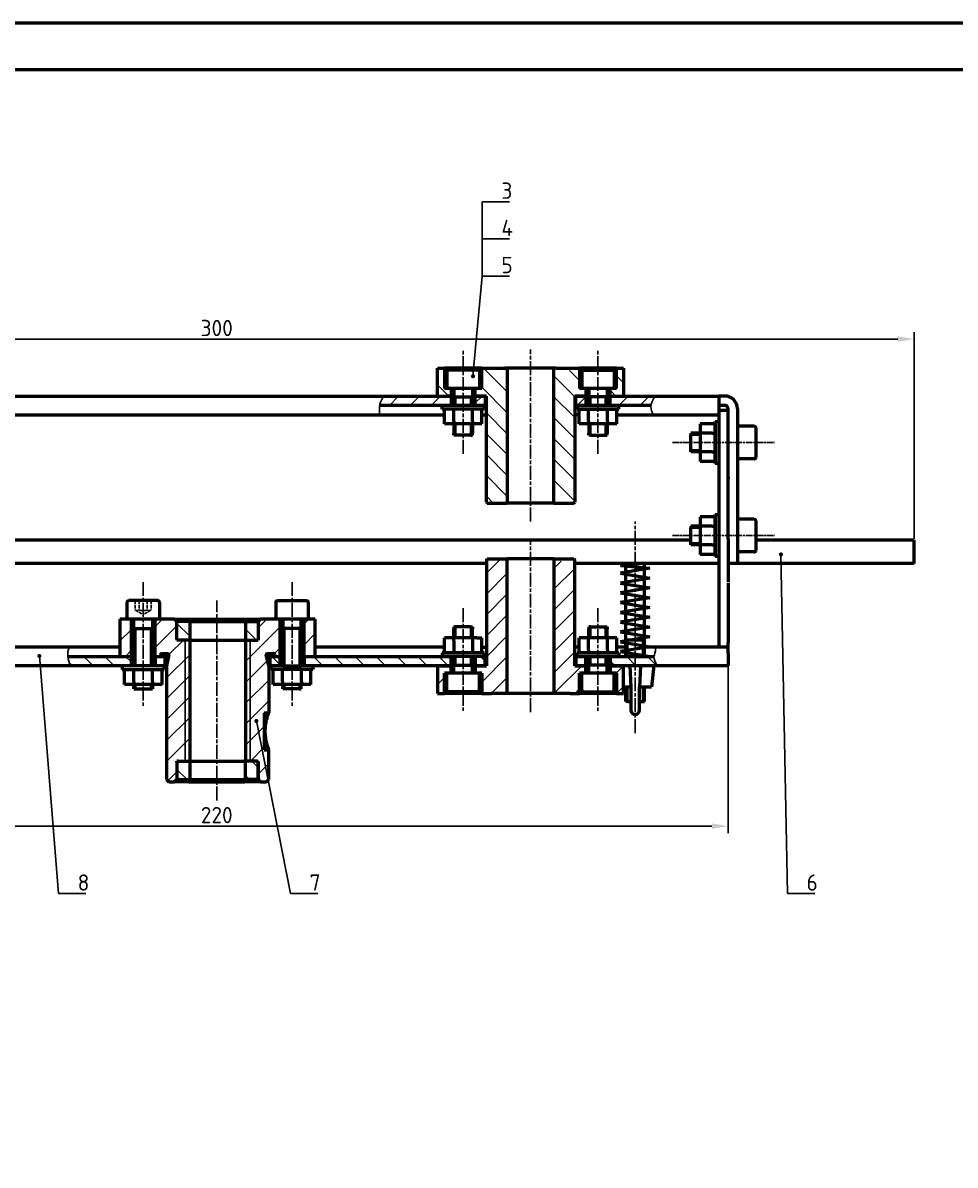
# Model space of a CAD drawing. Header units: millimetres. Extents: x -1615 to 4166, y 5 to 3174.
# Drawn here: x -1342.2 to -1141.7, y 2079.9 to 2325.6 of the extents above; entities that cross this region are included whole.
import ezdxf

# ---------------------------------------------------------------- set-up
doc = ezdxf.new("R2010")
doc.units = ezdxf.units.MM
doc.header["$LTSCALE"] = 0.25
doc.header["$PDSIZE"] = -1
for name, pattern in [('AM_ISO02W050', [7.5, 6, -1.5]), ('AM_ISO02W050x2', [3.75, 3, -0.75]), ('AM_ISO08W050', [18, 12, -1.5, 3, -1.5]), ('AM_ISO08W050x2', [9, 6, -0.75, 1.5, -0.75])]:
    doc.linetypes.add(name, pattern=pattern)
doc.layers.get('0').update_dxf_attribs({"lineweight": 50})
for name, color, linetype, lineweight in [('AM_0', 7, 'Continuous', 50), ('AM_0N', 7, 'Continuous', 50), ('AM_3N', 6, 'AM_ISO02W050', 25), ('AM_4', 3, 'Continuous', 25), ('AM_4N', 3, 'Continuous', 25), ('AM_5', 3, 'Continuous', 25), ('AM_7', 4, 'AM_ISO08W050', 25), ('AM_7N', 4, 'AM_ISO08W050', 25), ('AM_8', 1, 'Continuous', 25)]:
    doc.layers.add(name, color=color, linetype=linetype, lineweight=lineweight)
doc.styles.get("Standard").update_dxf_attribs({"font": ''})
doc.styles.get('Standard').set_extended_font_data('TCVN 7284')
doc.dimstyles.new('TCVN', dxfattribs={"dimtxt": 3.5, "dimasz": 3.5, "dimexe": 1.5, "dimexo": 0, "dimgap": 0.0625, "dimtad": 1, "dimtoh": 1, "dimzin": 9, "dimtxsty": 'Standard', "dimcen": 5, "dimclrd": 256, "dimclre": 256, "dimclrt": 2, "dimadec": 0, "dimazin": 2, "dimtp": 0.1, "dimtm": 0.1, "dimtfac": 0.71, "dimtmove": 0, "dimatfit": 3, "dimfxl": 1, "dimtzin": 7, "dimlwd": -1, "dimlwe": -1, "dimarcsym": 0})
pattern_1 = [(135, (-2224.9895, 427.0283), (-2.245064, -2.245064), [])]
pattern_2 = [(45, (-2224.8087, 427.0283), (-2.245064, 2.245064), [])]
pattern_3 = [(135, (-2224.8087, 427.0283), (-2.245064, -2.245064), [])]

# ---------------------------------------------------------------- blocks, each defined once
blk = doc.blocks.new('*D1169')
at = {"layer": 'AM_5', "linetype": 'ByBlock', "transparency": 16777216}
for p, q in [((-1450.52, 2214.55), (-1450.52, 2259.05)), ((-1150.52, 2214.55), (-1150.52, 2259.05)), ((-1154.02, 2257.55), (-1447.02, 2257.55))]:
    blk.add_line(p, q, dxfattribs=at)
at = {"layer": 'AM_5', "transparency": 16777216}
for points in [[(-1447.02, 2258.13), (-1447.02, 2256.96), (-1450.52, 2257.55)], [(-1154.02, 2258.13), (-1154.02, 2256.96), (-1150.52, 2257.55)]]:
    blk.add_solid(points, dxfattribs=at)
at = {"layer": 'Defpoints', "color": 0, "transparency": 16777216}
for p in [(-1450.52, 2257.55), (-1450.52, 2214.55), (-1150.52, 2214.55)]:
    blk.add_point(p, dxfattribs=at)
at = {"layer": 'AM_5', "color": 2, "transparency": 16777216, "insert": (-1300.52, 2259.92), "char_height": 3.5, "attachment_point": 5}
blk.add_mtext('300', dxfattribs=at)
blk = doc.blocks.new('_DOT')
at = {"color": 0, "linetype": 'ByBlock', "lineweight": -2}
blk.add_line((-0.5, 0), (-1, 0), dxfattribs=at)
at = {"color": 0, "linetype": 'ByBlock', "const_width": 0.5}
blk.add_lwpolyline([(-0.25, 0, 1), (0.25, 0, 1)], format="xyb", close=True, dxfattribs=at)
blk = doc.blocks.new('*D1173')
at = {"layer": 'AM_5', "linetype": 'ByBlock', "transparency": 16777216}
for p, q in [((-1410.52, 2187.28), (-1410.52, 2151.28)), ((-1190.52, 2187.28), (-1190.52, 2151.28)), ((-1407.02, 2152.78), (-1194.02, 2152.78))]:
    blk.add_line(p, q, dxfattribs=at)
at = {"layer": 'AM_5', "transparency": 16777216}
for points in [[(-1407.02, 2153.37), (-1407.02, 2152.2), (-1410.52, 2152.78)], [(-1194.02, 2153.37), (-1194.02, 2152.2), (-1190.52, 2152.78)]]:
    blk.add_solid(points, dxfattribs=at)
at = {"layer": 'Defpoints', "color": 0, "transparency": 16777216}
for p in [(-1410.52, 2187.28), (-1190.52, 2187.28), (-1190.52, 2152.78)]:
    blk.add_point(p, dxfattribs=at)
at = {"layer": 'AM_5', "color": 2, "transparency": 16777216, "insert": (-1300.52, 2155.16), "char_height": 3.5, "attachment_point": 5}
blk.add_mtext('220', dxfattribs=at)

msp = doc.modelspace()

# ---------------------------------------------------------------- hatches: boundary and pattern name
at = {"layer": 'AM_8'}
h = msp.add_hatch(dxfattribs=at)
h.set_pattern_fill('ANSI31', color=256, angle=270)
h.set_pattern_definition([(315, (-241.0406, 4046.5397), (2.245064, 2.245064), [])])
h.paths.add_polyline_path([(-1238.015, 2251.284), (-1238.515, 2251.284), (-1238.515, 2250.784), (-1241.515, 2250.784), (-1241.515, 2251.284), (-1243.515, 2251.284), (-1243.515, 2246.884), (-1245.265, 2246.884), (-1245.265, 2245.284), (-1242.765, 2245.284), (-1242.515, 2245.284), (-1242.515, 2222.484), (-1242.315, 2222.284), (-1241.515, 2222.284), (-1238.515, 2222.284), (-1238.015, 2222.284)])
h.paths.add_polyline_path([(-1228.015, 2222.284), (-1227.515, 2222.284), (-1227.515, 2222.784), (-1224.515, 2222.784), (-1224.515, 2222.284), (-1223.715, 2222.284), (-1223.515, 2222.484), (-1223.515, 2245.284), (-1220.765, 2245.284), (-1220.765, 2246.884), (-1222.515, 2246.884), (-1222.515, 2251.284), (-1224.515, 2251.284), (-1224.515, 2250.784), (-1227.515, 2250.784), (-1227.515, 2251.284), (-1228.015, 2251.284)])
h.paths.add_polyline_path([(-1214.515, 2246.884), (-1215.915, 2246.884), (-1215.915, 2245.284), (-1213.215, 2245.284), (-1213.015, 2245.484), (-1213.015, 2251.084), (-1213.215, 2251.284), (-1214.515, 2251.284)])
h.paths.add_polyline_path([(-1251.515, 2246.884), (-1251.515, 2251.284), (-1252.815, 2251.284), (-1253.015, 2251.084), (-1253.015, 2245.484), (-1252.815, 2245.284), (-1249.765, 2245.284), (-1249.765, 2246.884)])
h = msp.add_hatch(dxfattribs=at)
h.set_pattern_fill('ANSI31', color=256)
h.set_pattern_definition([(45, (-2224.9895, 442.0283), (-2.245064, 2.245064), [])])
edge = h.paths.add_edge_path()
edge.add_spline(control_points=[(-1207.105, 2243.284), (-1207.022, 2243.959), (-1206.649, 2244.621), (-1206.276, 2245.284)], knot_values=[0, 0, 0, 0, 3.2035933, 3.2035933, 3.2035933, 3.2035933], degree=3, periodic=0)
edge.add_line((-1206.276, 2245.284), (-1215.915, 2245.284))
edge.add_line((-1215.915, 2245.284), (-1215.915, 2243.284))
edge.add_line((-1215.915, 2243.284), (-1213.215, 2243.284))
edge.add_line((-1213.215, 2243.284), (-1207.105, 2243.284))
h.paths.add_polyline_path([(-1223.265, 2243.284), (-1221.115, 2243.284), (-1221.115, 2245.284), (-1223.015, 2245.284), (-1223.265, 2245.284)])
edge = h.paths.add_edge_path()
edge.add_spline(control_points=[(-1264.591, 2245.284), (-1264.941, 2244.715), (-1265.338, 2244.07), (-1265.481, 2243.367), (-1265.494, 2243.284)], knot_values=[0, 0, 0, 0, 2.9257947, 3.3121759, 3.3121759, 3.3121759, 3.3121759], degree=3, periodic=0)
edge.add_line((-1265.494, 2243.284), (-1252.815, 2243.284))
edge.add_line((-1252.815, 2243.284), (-1250.115, 2243.284))
edge.add_line((-1250.115, 2243.284), (-1250.115, 2245.284))
edge.add_line((-1250.115, 2245.284), (-1264.591, 2245.284))
h.paths.add_polyline_path([(-1244.915, 2245.284), (-1244.915, 2243.284), (-1242.765, 2243.284), (-1242.765, 2245.284)])
h = msp.add_hatch(dxfattribs=at)
h.set_pattern_fill('ANSI31', color=256, angle=180)
h.set_pattern_definition([(225, (-241.0406, 3949.5397), (2.245064, -2.245064), [])])
h.paths.add_polyline_path([(-1238.015, 2181.284), (-1238.515, 2181.284), (-1241.515, 2181.284), (-1243.515, 2181.284), (-1243.515, 2185.684), (-1244.915, 2185.684), (-1244.915, 2187.284), (-1242.765, 2187.284), (-1242.515, 2187.284), (-1242.515, 2210.084), (-1242.315, 2210.284), (-1241.515, 2210.284), (-1238.515, 2210.284), (-1238.015, 2210.284)])
h.paths.add_polyline_path([(-1228.015, 2210.284), (-1227.515, 2210.284), (-1227.515, 2209.784), (-1224.515, 2209.784), (-1224.515, 2210.284), (-1223.715, 2210.284), (-1223.515, 2210.084), (-1223.515, 2187.284), (-1220.765, 2187.284), (-1220.765, 2185.684), (-1222.515, 2185.684), (-1222.515, 2181.284), (-1224.515, 2181.284), (-1224.515, 2181.784), (-1227.515, 2181.784), (-1227.515, 2181.284), (-1228.015, 2181.284)])
h.paths.add_polyline_path([(-1214.515, 2185.684), (-1216.265, 2185.684), (-1216.265, 2187.284), (-1213.215, 2187.284), (-1213.015, 2187.084), (-1213.015, 2181.484), (-1213.215, 2181.284), (-1214.515, 2181.284)])
h.paths.add_polyline_path([(-1251.515, 2185.684), (-1251.515, 2181.284), (-1252.815, 2181.284), (-1253.015, 2181.484), (-1253.015, 2187.084), (-1252.815, 2187.284), (-1250.115, 2187.284), (-1250.115, 2185.684)])
h = msp.add_hatch(dxfattribs=at)
h.set_pattern_fill('ANSI31', color=256)
h.set_pattern_definition(pattern_2)
h.paths.add_polyline_path([(-1318.924, 2197.034), (-1318.974, 2197.284), (-1320.824, 2197.284), (-1321.324, 2196.784), (-1321.324, 2189.784), (-1320.824, 2189.284), (-1318.974, 2189.284), (-1318.924, 2189.534)])
h.paths.add_polyline_path([(-1279.324, 2196.784), (-1279.824, 2197.284), (-1281.674, 2197.284), (-1281.724, 2197.034), (-1281.724, 2189.534), (-1281.474, 2189.284), (-1279.824, 2189.284), (-1279.324, 2189.784)])
h = msp.add_hatch(dxfattribs=at)
h.set_pattern_fill('ANSI31', color=256)
h.set_pattern_definition(pattern_2)
edge = h.paths.add_edge_path()
edge.add_line((-1306.324, 2192.784), (-1308.824, 2192.784))
edge.add_arc((-1308.824, 2193.034), 0.25, 180.34372, 270, ccw=False)
edge.add_line((-1309.074, 2193.033), (-1309.074, 2196.784))
edge.add_line((-1309.074, 2196.784), (-1309.574, 2197.284))
edge.add_line((-1309.574, 2197.284), (-1313.674, 2197.284))
edge.add_line((-1313.674, 2197.284), (-1313.724, 2197.034))
edge.add_line((-1313.724, 2197.034), (-1313.724, 2189.534))
edge.add_line((-1313.724, 2189.534), (-1313.674, 2189.284))
edge.add_line((-1313.674, 2189.284), (-1313.072, 2189.284))
edge.add_arc((-1313.064, 2189.534), 0.25, 268.25029, 371.78854)
edge.add_arc((-1312.574, 2189.634), 0.25, 90.43489, 191.30993, ccw=False)
edge.add_line((-1312.576, 2189.884), (-1311.041, 2189.884))
edge.add_arc((-1311.039, 2189.634), 0.25, -12.98178, 90.43489, ccw=False)
edge.add_line((-1310.795, 2189.578), (-1310.863, 2189.284))
edge.add_line((-1310.863, 2189.284), (-1311.324, 2187.284))
edge.add_line((-1311.324, 2187.284), (-1311.324, 2162.784))
edge.add_line((-1311.324, 2162.784), (-1310.824, 2162.284))
edge.add_line((-1310.824, 2162.284), (-1309.574, 2162.284))
edge.add_line((-1309.574, 2162.284), (-1309.074, 2162.784))
edge.add_line((-1309.074, 2162.784), (-1309.074, 2166.533))
edge.add_arc((-1308.824, 2166.534), 0.25, 90.8216, 180.34372, ccw=False)
edge.add_line((-1308.828, 2166.784), (-1306.324, 2166.784))
edge.add_line((-1306.324, 2166.784), (-1306.324, 2192.784))
at = {"layer": 'AM_8', "transparency": 33554687}
h = msp.add_hatch(dxfattribs=at)
h.set_pattern_fill('ANSI31', color=256, angle=90)
h.set_pattern_definition(pattern_3)
h.paths.add_polyline_path([(-1306.324, 2196.784), (-1308.824, 2196.784), (-1309.074, 2196.784), (-1309.074, 2193.034), (-1308.824, 2192.784), (-1306.324, 2192.784)])
at = {"layer": 'AM_8'}
h = msp.add_hatch(dxfattribs=at)
h.set_pattern_fill('ANSI31', color=256, angle=90)
h.set_pattern_definition(pattern_3)
edge = h.paths.add_edge_path()
edge.add_line((-1291.574, 2196.784), (-1291.824, 2196.784))
edge.add_line((-1291.824, 2196.784), (-1294.324, 2196.784))
edge.add_line((-1294.324, 2196.784), (-1294.324, 2192.784))
edge.add_line((-1294.324, 2192.784), (-1291.824, 2192.784))
edge.add_arc((-1291.824, 2193.034), 0.25, 270, 360.00019)
edge.add_line((-1291.574, 2193.034), (-1291.574, 2196.784))
h = msp.add_hatch(dxfattribs=at)
h.set_pattern_fill('ANSI31', color=256, angle=90)
h.set_pattern_definition(pattern_1)
h.paths.add_polyline_path([(-1313.724, 2189.284), (-1313.724, 2187.284), (-1311.591, 2187.284), (-1311.591, 2189.284)])
edge = h.paths.add_edge_path()
edge.add_spline(control_points=[(-1332.566, 2189.284), (-1332.501, 2188.611), (-1332.225, 2187.947), (-1331.948, 2187.284)], knot_values=[3.063048, 3.063048, 3.063048, 3.063048, 5.156396, 5.156396, 5.156396, 5.156396], degree=3, periodic=0)
edge.add_line((-1331.948, 2187.284), (-1318.924, 2187.284))
edge.add_line((-1318.924, 2187.284), (-1318.924, 2189.284))
edge.add_line((-1318.924, 2189.284), (-1332.566, 2189.284))
h = msp.add_hatch(dxfattribs=at)
h.set_pattern_fill('ANSI31', color=256, angle=90)
h.set_pattern_definition(pattern_1)
h.paths.add_polyline_path([(-1281.905, 2189.284), (-1281.905, 2187.284), (-1250.115, 2187.284), (-1250.115, 2189.284), (-1252.815, 2189.284)])
h.paths.add_polyline_path([(-1289.239, 2187.284), (-1287.105, 2187.284), (-1287.105, 2189.284), (-1289.239, 2189.284)])
h.paths.add_polyline_path([(-1242.765, 2187.284), (-1242.765, 2189.284), (-1244.915, 2189.284), (-1244.915, 2187.284)])
h.paths.add_polyline_path([(-1221.115, 2187.284), (-1221.115, 2189.284), (-1223.265, 2189.284), (-1223.265, 2187.284)])
h = msp.add_hatch(dxfattribs=at)
h.set_pattern_fill('ANSI31', color=256, angle=90)
h.set_pattern_definition(pattern_1)
h.paths.add_polyline_path([(-1213.645, 2189.281), (-1215.915, 2189.284), (-1215.915, 2187.284), (-1214.015, 2187.284), (-1213.645, 2187.284)])
h.paths.add_polyline_path([(-1210.495, 2189.278), (-1213.645, 2189.281), (-1213.645, 2187.284), (-1210.495, 2187.284)])
h.paths.add_polyline_path([(-1207.345, 2189.275), (-1210.495, 2189.278), (-1210.495, 2187.284), (-1207.345, 2187.284)])
h = msp.add_hatch(dxfattribs=at)
h.set_pattern_fill('ANSI31', color=256, angle=90)
h.set_pattern_definition(pattern_1)
edge = h.paths.add_edge_path()
edge.add_line((-1207.345, 2187.284), (-1206.495, 2187.284))
edge.add_line((-1206.495, 2187.284), (-1205.855, 2187.284))
edge.add_spline(control_points=[(-1205.855, 2187.284), (-1206.194, 2188.012), (-1206.532, 2188.739), (-1206.472, 2189.275)], knot_values=[2.9470802, 2.9470802, 2.9470802, 2.9470802, 5.2435073, 5.2435073, 5.2435073, 5.2435073], degree=3, periodic=0)
edge.add_line((-1206.472, 2189.275), (-1207.345, 2189.275))
edge.add_line((-1207.345, 2189.275), (-1207.345, 2187.284))
h = msp.add_hatch(dxfattribs=at)
h.set_pattern_fill('ANSI31', color=256, angle=90)
h.set_pattern_definition(pattern_3)
h.paths.add_polyline_path([(-1291.574, 2166.536, 0.4155216), (-1291.828, 2166.784), (-1294.078, 2166.784, 0.4129067), (-1294.324, 2166.532), (-1294.324, 2163.032, 0.4155216), (-1294.071, 2162.784), (-1291.821, 2162.784, 0.4129067), (-1291.574, 2163.036)])
h.paths.add_polyline_path([(-1309.074, 2163.032, 0.415868), (-1308.821, 2162.784), (-1306.571, 2162.784, 0.4129067), (-1306.324, 2163.036), (-1306.324, 2166.536, 0.4155216), (-1306.578, 2166.784), (-1308.828, 2166.784, 0.4117728), (-1309.074, 2166.533)])

# ---------------------------------------------------------------- linework, layer by layer
at = {"layer": 'AM_0'}
for p, q in [((-1253.015, 2245.284), (-1253.015, 2251.284)), ((-1253.015, 2251.284), (-1251.515, 2251.284)), ((-1251.515, 2251.284), (-1251.515, 2246.884)), ((-1243.515, 2251.284), (-1251.515, 2251.284)), ((-1243.515, 2246.884), (-1243.515, 2251.284)), ((-1243.515, 2251.284), (-1238.515, 2251.284)), ((-1238.015, 2251.284), (-1238.515, 2251.284)), ((-1238.015, 2251.284), (-1238.015, 2222.284)), ((-1228.015, 2251.284), (-1238.015, 2251.284)), ((-1228.015, 2222.284), (-1228.015, 2251.284)), ((-1227.515, 2251.284), (-1228.015, 2251.284)), ((-1227.515, 2251.284), (-1222.515, 2251.284)), ((-1222.515, 2251.284), (-1222.515, 2246.884)), ((-1214.515, 2251.284), (-1222.515, 2251.284)), ((-1214.515, 2246.884), (-1214.515, 2251.284)), ((-1214.515, 2251.284), (-1213.015, 2251.284)), ((-1213.015, 2251.284), (-1213.015, 2245.284)), ((-1249.765, 2246.884), (-1251.515, 2246.884)), ((-1250.115, 2246.884), (-1250.115, 2245.284)), ((-1245.265, 2246.884), (-1249.765, 2246.884)), ((-1249.515, 2246.884), (-1249.515, 2243.284)), ((-1245.515, 2246.884), (-1245.515, 2243.284)), ((-1243.515, 2246.884), (-1245.265, 2246.884)), ((-1244.915, 2245.284), (-1244.915, 2246.884)), ((-1220.765, 2246.884), (-1222.515, 2246.884)), ((-1221.115, 2246.884), (-1221.115, 2245.284)), ((-1216.265, 2246.884), (-1220.765, 2246.884)), ((-1220.515, 2246.884), (-1220.515, 2243.284)), ((-1216.515, 2246.884), (-1216.515, 2243.284)), ((-1214.515, 2246.884), (-1216.265, 2246.884)), ((-1215.915, 2245.284), (-1215.915, 2246.884)), ((-1252.015, 2243.284), (-1265.494, 2243.284)), ((-1252.815, 2245.284), (-1249.765, 2245.284)), ((-1243.015, 2243.284), (-1252.015, 2243.284)), ((-1250.115, 2245.284), (-1250.115, 2243.284)), ((-1242.515, 2245.284), (-1245.515, 2245.284)), ((-1245.265, 2245.284), (-1242.515, 2245.284)), ((-1242.765, 2245.284), (-1245.265, 2245.284)), ((-1244.915, 2243.284), (-1244.915, 2245.284)), ((-1242.765, 2245.284), (-1242.765, 2243.284)), ((-1242.515, 2222.484), (-1242.515, 2245.284)), ((-1220.515, 2245.284), (-1223.515, 2245.284)), ((-1223.515, 2245.284), (-1223.515, 2222.484)), ((-1223.515, 2245.284), (-1220.765, 2245.284)), ((-1207.105, 2243.284), (-1223.515, 2243.284)), ((-1223.265, 2243.284), (-1223.265, 2245.284)), ((-1220.765, 2245.284), (-1223.265, 2245.284)), ((-1221.115, 2245.284), (-1221.115, 2243.284)), ((-1215.915, 2245.284), (-1213.215, 2245.284)), ((-1215.915, 2243.284), (-1215.915, 2245.284)), ((-1251.558, 2239.284), (-1251.558, 2242.484)), ((-1249.536, 2241.853), (-1249.536, 2242.484)), ((-1245.494, 2241.853), (-1245.494, 2242.484)), ((-1243.473, 2239.284), (-1243.473, 2242.484)), ((-1243.473, 2241.284), (-1242.515, 2241.284)), ((-1222.558, 2241.284), (-1223.515, 2241.284)), ((-1222.558, 2239.284), (-1222.558, 2242.484)), ((-1220.536, 2241.853), (-1220.536, 2242.484)), ((-1216.494, 2241.853), (-1216.494, 2242.484)), ((-1214.473, 2239.284), (-1214.473, 2242.484)), ((-1249.915, 2239.284), (-1249.915, 2239.284)), ((-1249.536, 2239.915), (-1249.536, 2239.284)), ((-1249.515, 2239.284), (-1249.515, 2239.284)), ((-1245.515, 2239.284), (-1245.515, 2239.284)), ((-1245.494, 2239.915), (-1245.494, 2239.284)), ((-1245.115, 2239.284), (-1245.115, 2239.284)), ((-1220.915, 2239.284), (-1220.915, 2239.284)), ((-1220.536, 2239.915), (-1220.536, 2239.284)), ((-1220.515, 2239.284), (-1220.515, 2239.284)), ((-1216.515, 2239.284), (-1216.515, 2239.284)), ((-1216.494, 2239.915), (-1216.494, 2239.284)), ((-1216.115, 2239.284), (-1216.115, 2239.284)), ((-1193.315, 2239.327), (-1196.515, 2239.327)), ((-1249.515, 2236.884), (-1249.515, 2237.313)), ((-1249.086, 2236.884), (-1249.515, 2236.884)), ((-1245.944, 2236.884), (-1245.515, 2236.884)), ((-1245.515, 2236.884), (-1245.515, 2237.313)), ((-1220.515, 2236.884), (-1220.515, 2237.313)), ((-1220.086, 2236.884), (-1220.515, 2236.884)), ((-1216.944, 2236.884), (-1216.515, 2236.884)), ((-1216.515, 2236.884), (-1216.515, 2237.313)), ((-1198.086, 2237.284), (-1198.515, 2237.284)), ((-1198.515, 2237.284), (-1198.515, 2236.855)), ((-1195.884, 2237.305), (-1196.515, 2237.305)), ((-1193.946, 2237.305), (-1193.315, 2237.305)), ((-1193.315, 2237.684), (-1193.315, 2237.684)), ((-1193.315, 2237.284), (-1193.315, 2237.284)), ((-1198.515, 2233.284), (-1198.515, 2233.713)), ((-1198.086, 2233.284), (-1198.515, 2233.284)), ((-1193.315, 2233.284), (-1193.315, 2233.284)), ((-1195.884, 2233.263), (-1196.515, 2233.263)), ((-1193.315, 2231.242), (-1196.515, 2231.242)), ((-1193.946, 2233.263), (-1193.315, 2233.263)), ((-1193.315, 2232.884), (-1193.315, 2232.884)), ((-1242.515, 2222.484), (-1242.315, 2222.284)), ((-1242.315, 2222.284), (-1241.515, 2222.284)), ((-1241.515, 2222.284), (-1238.015, 2222.284)), ((-1228.015, 2222.284), (-1238.015, 2222.284)), ((-1228.015, 2222.284), (-1227.515, 2222.284)), ((-1227.515, 2222.284), (-1224.515, 2222.284)), ((-1224.515, 2222.284), (-1223.715, 2222.284)), ((-1223.715, 2222.284), (-1223.515, 2222.484)), ((-1193.315, 2219.327), (-1196.515, 2219.327)), ((-1198.086, 2217.284), (-1198.515, 2217.284)), ((-1198.515, 2217.284), (-1198.515, 2216.855)), ((-1195.884, 2217.305), (-1196.515, 2217.305)), ((-1193.946, 2217.305), (-1193.315, 2217.305)), ((-1193.315, 2217.684), (-1193.315, 2217.684)), ((-1193.315, 2217.284), (-1193.315, 2217.284)), ((-1198.515, 2213.284), (-1198.515, 2213.713)), ((-1198.086, 2213.284), (-1198.515, 2213.284)), ((-1195.884, 2213.263), (-1196.515, 2213.263)), ((-1193.315, 2211.242), (-1196.515, 2211.242)), ((-1193.946, 2213.263), (-1193.315, 2213.263)), ((-1193.315, 2213.284), (-1193.315, 2213.284)), ((-1193.315, 2212.884), (-1193.315, 2212.884)), ((-1242.515, 2210.084), (-1242.315, 2210.284)), ((-1242.515, 2210.084), (-1242.515, 2187.284)), ((-1242.315, 2210.284), (-1241.515, 2210.284)), ((-1241.515, 2210.284), (-1238.515, 2210.284)), ((-1238.515, 2210.284), (-1238.015, 2210.284)), ((-1238.015, 2181.284), (-1238.015, 2210.284)), ((-1228.015, 2210.284), (-1238.015, 2210.284)), ((-1228.015, 2210.284), (-1228.015, 2181.284)), ((-1228.015, 2210.284), (-1227.515, 2210.284)), ((-1227.515, 2210.284), (-1224.515, 2210.284)), ((-1224.515, 2210.284), (-1223.715, 2210.284)), ((-1223.715, 2210.284), (-1223.515, 2210.084)), ((-1223.515, 2187.284), (-1223.515, 2210.084)), ((-1213.665, 2208.864), (-1209.455, 2209.284)), ((-1213.665, 2208.864), (-1207.365, 2208.236)), ((-1207.365, 2208.236), (-1213.665, 2207.183)), ((-1213.665, 2207.183), (-1207.365, 2206.13)), ((-1207.365, 2206.13), (-1213.665, 2205.077)), ((-1213.665, 2205.077), (-1207.365, 2204.023)), ((-1207.365, 2204.023), (-1213.665, 2202.97)), ((-1213.665, 2202.97), (-1207.365, 2201.917)), ((-1207.365, 2201.917), (-1213.665, 2200.864)), ((-1213.665, 2200.864), (-1207.365, 2199.811)), ((-1207.365, 2199.811), (-1213.665, 2198.757)), ((-1318.974, 2197.284), (-1321.324, 2197.284)), ((-1321.324, 2197.284), (-1321.324, 2189.284)), ((-1313.674, 2197.284), (-1318.974, 2197.284)), ((-1318.924, 2197.284), (-1318.924, 2189.284)), ((-1318.324, 2187.284), (-1318.324, 2197.284)), ((-1314.324, 2197.284), (-1314.324, 2187.284)), ((-1313.724, 2189.284), (-1313.724, 2197.284)), ((-1309.574, 2197.284), (-1313.674, 2197.284)), ((-1309.074, 2196.784), (-1309.574, 2197.284)), ((-1309.574, 2197.284), (-1291.074, 2197.284)), ((-1309.074, 2193.034), (-1309.074, 2196.784)), ((-1306.324, 2196.784), (-1294.324, 2196.784)), ((-1300.324, 2196.784), (-1300.515, 2196.784)), ((-1294.324, 2196.784), (-1291.574, 2196.784)), ((-1291.574, 2196.784), (-1291.074, 2197.284)), ((-1291.574, 2196.784), (-1291.574, 2193.032)), ((-1286.974, 2197.284), (-1291.074, 2197.284)), ((-1281.674, 2197.284), (-1286.974, 2197.284)), ((-1286.924, 2197.284), (-1286.924, 2189.284)), ((-1286.324, 2197.284), (-1286.324, 2187.284)), ((-1282.324, 2187.284), (-1282.324, 2197.284)), ((-1281.724, 2189.284), (-1281.724, 2197.284)), ((-1279.324, 2197.284), (-1281.674, 2197.284)), ((-1279.324, 2189.284), (-1279.324, 2197.284)), ((-1213.665, 2198.757), (-1207.365, 2197.704)), ((-1207.365, 2197.704), (-1213.665, 2196.651)), ((-1213.665, 2196.651), (-1207.365, 2195.598)), ((-1249.086, 2195.684), (-1249.515, 2195.684)), ((-1249.515, 2195.684), (-1249.515, 2195.255)), ((-1245.944, 2195.684), (-1245.515, 2195.684)), ((-1245.515, 2195.684), (-1245.515, 2195.255)), ((-1220.086, 2195.684), (-1220.515, 2195.684)), ((-1220.515, 2195.684), (-1220.515, 2195.255)), ((-1216.944, 2195.684), (-1216.515, 2195.684)), ((-1216.515, 2195.684), (-1216.515, 2195.255)), ((-1207.365, 2195.598), (-1213.665, 2194.545)), ((-1213.665, 2194.545), (-1207.365, 2193.491)), ((-1309.074, 2193.034), (-1309.074, 2192.784)), ((-1308.824, 2192.784), (-1309.074, 2192.784)), ((-1306.324, 2192.784), (-1308.824, 2192.784)), ((-1306.324, 2192.784), (-1306.324, 2166.784)), ((-1306.324, 2192.784), (-1294.324, 2192.784)), ((-1294.324, 2192.784), (-1291.824, 2192.784)), ((-1294.324, 2192.784), (-1294.324, 2166.784)), ((-1291.824, 2192.784), (-1291.574, 2192.784)), ((-1291.574, 2193.034), (-1291.574, 2192.784)), ((-1251.558, 2190.084), (-1251.558, 2193.284)), ((-1250.465, 2193.284), (-1251.558, 2193.284)), ((-1249.536, 2192.653), (-1249.536, 2193.284)), ((-1249.536, 2192.653), (-1249.536, 2190.084)), ((-1249.515, 2193.284), (-1249.515, 2193.284)), ((-1245.515, 2193.284), (-1245.515, 2193.284)), ((-1244.565, 2193.284), (-1243.473, 2193.284)), ((-1243.473, 2190.084), (-1243.473, 2193.284)), ((-1222.558, 2190.084), (-1222.558, 2193.284)), ((-1220.536, 2192.653), (-1220.536, 2193.284)), ((-1216.494, 2192.653), (-1216.494, 2193.284)), ((-1214.473, 2190.084), (-1214.473, 2193.284)), ((-1207.365, 2193.491), (-1213.665, 2192.438)), ((-1213.665, 2192.438), (-1207.365, 2191.385)), ((-1332.566, 2189.284), (-1318.505, 2189.284)), ((-1320.824, 2189.284), (-1318.974, 2189.284)), ((-1318.974, 2189.284), (-1318.324, 2189.284)), ((-1318.924, 2189.284), (-1318.924, 2187.284)), ((-1314.324, 2189.284), (-1310.863, 2189.284)), ((-1314.324, 2189.284), (-1310.863, 2189.284)), ((-1313.724, 2189.284), (-1313.724, 2187.284)), ((-1313.674, 2189.284), (-1313.074, 2189.284)), ((-1312.624, 2189.634), (-1312.624, 2189.534)), ((-1312.376, 2189.884), (-1311.039, 2189.884)), ((-1311.591, 2187.284), (-1311.591, 2189.284)), ((-1310.863, 2189.284), (-1311.324, 2187.284)), ((-1310.805, 2189.534), (-1310.863, 2189.284)), ((-1310.795, 2189.578), (-1310.805, 2189.534)), ((-1289.324, 2187.284), (-1289.854, 2189.578)), ((-1289.786, 2189.284), (-1286.324, 2189.284)), ((-1289.786, 2189.284), (-1286.324, 2189.284)), ((-1289.61, 2189.884), (-1288.273, 2189.884)), ((-1289.058, 2187.284), (-1289.058, 2189.284)), ((-1288.024, 2189.634), (-1288.024, 2189.534)), ((-1287.577, 2189.284), (-1286.974, 2189.284)), ((-1287.574, 2189.284), (-1286.974, 2189.284)), ((-1286.924, 2189.284), (-1286.924, 2187.284)), ((-1282.315, 2189.284), (-1249.515, 2189.284)), ((-1281.724, 2189.284), (-1281.724, 2187.284)), ((-1281.674, 2189.284), (-1279.824, 2189.284)), ((-1243.015, 2189.284), (-1252.015, 2189.284)), ((-1250.115, 2187.284), (-1250.115, 2189.284)), ((-1249.515, 2185.684), (-1249.515, 2189.284)), ((-1245.515, 2185.684), (-1245.515, 2189.284)), ((-1245.494, 2190.715), (-1245.494, 2190.084)), ((-1244.915, 2189.284), (-1244.915, 2187.284)), ((-1243.473, 2191.284), (-1242.515, 2191.284)), ((-1242.765, 2187.284), (-1242.765, 2189.284)), ((-1222.558, 2191.284), (-1223.515, 2191.284)), ((-1223.515, 2189.284), (-1206.472, 2189.275)), ((-1223.265, 2189.284), (-1223.265, 2187.284)), ((-1221.115, 2187.284), (-1221.115, 2189.284)), ((-1220.915, 2190.084), (-1220.915, 2190.084)), ((-1220.536, 2190.715), (-1220.536, 2190.084)), ((-1220.515, 2190.084), (-1220.515, 2190.084)), ((-1220.515, 2185.684), (-1220.515, 2189.284)), ((-1216.515, 2190.084), (-1216.515, 2190.084)), ((-1216.515, 2185.684), (-1216.515, 2189.284)), ((-1216.494, 2190.715), (-1216.494, 2190.084)), ((-1216.115, 2190.084), (-1216.115, 2190.084)), ((-1215.915, 2189.284), (-1215.915, 2187.284)), ((-1207.365, 2191.385), (-1213.665, 2190.332)), ((-1213.665, 2190.332), (-1207.365, 2189.279)), ((-1207.969, 2191.284), (-1208.515, 2191.284)), ((-1311.324, 2187.284), (-1311.324, 2162.784)), ((-1289.324, 2187.284), (-1289.324, 2177.184)), ((-1253.015, 2187.284), (-1253.015, 2181.284)), ((-1252.815, 2187.284), (-1249.765, 2187.284)), ((-1250.115, 2185.684), (-1250.115, 2187.284)), ((-1242.515, 2187.284), (-1245.515, 2187.284)), ((-1242.515, 2187.284), (-1245.515, 2187.284)), ((-1245.265, 2187.284), (-1242.515, 2187.284)), ((-1242.765, 2187.284), (-1245.265, 2187.284)), ((-1244.915, 2187.284), (-1244.915, 2185.684)), ((-1220.515, 2187.284), (-1223.515, 2187.284)), ((-1220.515, 2187.284), (-1223.515, 2187.284)), ((-1223.515, 2187.284), (-1220.765, 2187.284)), ((-1220.765, 2187.284), (-1223.265, 2187.284)), ((-1221.115, 2185.684), (-1221.115, 2187.284)), ((-1216.265, 2187.284), (-1213.215, 2187.284)), ((-1215.915, 2187.284), (-1215.915, 2185.684)), ((-1213.015, 2181.284), (-1213.015, 2187.284)), ((-1320.367, 2183.284), (-1320.367, 2186.484)), ((-1318.346, 2185.853), (-1318.346, 2186.484)), ((-1314.303, 2185.853), (-1314.303, 2186.484)), ((-1312.282, 2183.284), (-1312.282, 2186.484)), ((-1288.367, 2183.284), (-1288.367, 2186.484)), ((-1286.346, 2185.853), (-1286.346, 2186.484)), ((-1282.303, 2185.853), (-1282.303, 2186.484)), ((-1280.282, 2183.284), (-1280.282, 2186.484)), ((-1251.515, 2181.284), (-1251.515, 2185.684)), ((-1249.765, 2185.684), (-1251.515, 2185.684)), ((-1245.265, 2185.684), (-1249.765, 2185.684)), ((-1243.515, 2185.684), (-1245.265, 2185.684)), ((-1243.515, 2185.684), (-1243.515, 2181.284)), ((-1222.515, 2181.284), (-1222.515, 2185.684)), ((-1220.765, 2185.684), (-1222.515, 2185.684)), ((-1216.265, 2185.684), (-1220.765, 2185.684)), ((-1214.515, 2185.684), (-1216.265, 2185.684)), ((-1214.515, 2185.684), (-1214.515, 2181.284)), ((-1318.346, 2183.915), (-1318.346, 2183.284)), ((-1318.343, 2183.284), (-1318.343, 2183.284)), ((-1318.324, 2182.284), (-1318.324, 2183.284)), ((-1317.943, 2183.284), (-1317.943, 2183.284)), ((-1314.324, 2183.284), (-1314.324, 2182.284)), ((-1314.324, 2183.284), (-1314.324, 2183.284)), ((-1314.303, 2183.915), (-1314.303, 2183.284)), ((-1313.924, 2183.284), (-1313.924, 2183.284)), ((-1286.724, 2183.284), (-1286.724, 2183.284)), ((-1286.346, 2183.915), (-1286.346, 2183.284)), ((-1286.324, 2183.284), (-1286.324, 2183.284)), ((-1286.324, 2183.284), (-1286.324, 2182.713)), ((-1286.324, 2182.284), (-1286.324, 2182.713)), ((-1285.895, 2182.284), (-1286.324, 2182.284)), ((-1282.754, 2182.284), (-1282.324, 2182.284)), ((-1282.324, 2183.284), (-1282.324, 2183.284)), ((-1282.324, 2182.713), (-1282.324, 2183.284)), ((-1282.324, 2182.284), (-1282.324, 2182.713)), ((-1282.303, 2183.915), (-1282.303, 2183.284)), ((-1281.924, 2183.284), (-1281.924, 2183.284)), ((-1253.015, 2181.284), (-1251.515, 2181.284)), ((-1243.515, 2181.284), (-1251.515, 2181.284)), ((-1243.515, 2181.284), (-1241.515, 2181.284)), ((-1238.515, 2181.284), (-1241.515, 2181.284)), ((-1238.015, 2181.284), (-1238.515, 2181.284)), ((-1228.015, 2181.284), (-1238.015, 2181.284)), ((-1227.515, 2181.284), (-1228.015, 2181.284)), ((-1224.515, 2181.284), (-1227.515, 2181.284)), ((-1224.515, 2181.284), (-1222.515, 2181.284)), ((-1214.515, 2181.284), (-1222.515, 2181.284)), ((-1214.515, 2181.284), (-1213.015, 2181.284)), ((-1212.515, 2179.584), (-1212.515, 2180.013)), ((-1212.086, 2179.584), (-1212.515, 2179.584)), ((-1208.944, 2179.584), (-1208.515, 2179.584)), ((-1208.515, 2179.584), (-1208.515, 2180.013)), ((-1290.324, 2177.184), (-1290.324, 2169.184)), ((-1290.324, 2177.184), (-1289.324, 2177.184)), ((-1290.324, 2169.184), (-1289.324, 2169.184)), ((-1289.324, 2162.784), (-1289.324, 2169.184)), ((-1309.074, 2166.534), (-1309.074, 2166.784)), ((-1308.824, 2166.784), (-1309.074, 2166.784)), ((-1309.074, 2166.534), (-1309.074, 2162.784)), ((-1308.824, 2166.784), (-1306.324, 2166.784)), ((-1306.324, 2166.784), (-1306.324, 2162.784)), ((-1306.324, 2166.784), (-1294.324, 2166.784)), ((-1294.324, 2162.782), (-1294.324, 2166.786)), ((-1291.821, 2166.784), (-1294.324, 2166.784)), ((-1291.824, 2166.784), (-1291.574, 2166.784)), ((-1291.574, 2166.534), (-1291.574, 2166.784)), ((-1291.574, 2163.034), (-1291.574, 2166.534)), ((-1291.574, 2166.534), (-1291.574, 2162.784)), ((-1311.324, 2162.784), (-1310.824, 2162.284)), ((-1310.824, 2162.284), (-1309.574, 2162.284)), ((-1309.574, 2162.284), (-1309.074, 2162.784)), ((-1306.505, 2162.284), (-1309.574, 2162.284)), ((-1309.074, 2162.784), (-1306.324, 2162.784)), ((-1306.505, 2162.284), (-1294.525, 2162.284)), ((-1306.324, 2162.784), (-1294.324, 2162.784)), ((-1291.074, 2162.284), (-1294.525, 2162.284)), ((-1291.824, 2162.784), (-1294.324, 2162.784)), ((-1291.824, 2162.784), (-1291.574, 2162.784)), ((-1291.574, 2162.784), (-1291.074, 2162.284)), ((-1291.074, 2162.284), (-1289.824, 2162.284)), ((-1289.824, 2162.284), (-1289.324, 2162.784))]:
    msp.add_line(p, q, dxfattribs=at)
at = {"layer": 'AM_0', "linetype": 'Continuous', "lineweight": 50}
for p, q in [((-1408.515, 2245.284), (-1249.515, 2245.284)), ((-1245.515, 2245.284), (-1242.515, 2245.284)), ((-1242.515, 2243.284), (-1245.515, 2243.284)), ((-1216.515, 2245.284), (-1192.515, 2245.284)), ((-1192.515, 2245.284), (-1192.515, 2242.284)), ((-1191.252, 2245.284), (-1192.515, 2245.284)), ((-1191.252, 2243.284), (-1192.515, 2243.284)), ((-1408.515, 2241.284), (-1251.558, 2241.284)), ((-1214.473, 2241.284), (-1192.515, 2241.284)), ((-1192.515, 2242.284), (-1192.515, 2191.284)), ((-1192.515, 2242.284), (-1190.515, 2242.284)), ((-1190.515, 2221.645), (-1190.515, 2242.547)), ((-1188.515, 2242.547), (-1188.515, 2229.284)), ((-1188.515, 2229.284), (-1188.515, 2209.284)), ((-1190.515, 2227.811), (-1190.515, 2227.547)), ((-1190.515, 2214.547), (-1190.515, 2221.645)), ((-1198.515, 2214.284), (-1402.515, 2214.284)), ((-1190.515, 2214.547), (-1190.515, 2205.284)), ((-1160.515, 2214.284), (-1184.515, 2214.284)), ((-1150.515, 2214.284), (-1160.515, 2214.284)), ((-1150.515, 2209.284), (-1150.515, 2214.284)), ((-1242.515, 2209.284), (-1358.495, 2209.284)), ((-1192.515, 2209.284), (-1223.515, 2209.284)), ((-1188.515, 2209.284), (-1190.515, 2209.284)), ((-1160.515, 2209.284), (-1188.515, 2209.284)), ((-1150.515, 2209.284), (-1160.515, 2209.284)), ((-1190.515, 2205.021), (-1190.515, 2200.021)), ((-1190.515, 2200.021), (-1190.515, 2192.284)), ((-1190.515, 2190.021), (-1190.515, 2192.284)), ((-1321.324, 2191.284), (-1410.515, 2191.284)), ((-1251.558, 2191.284), (-1279.324, 2191.284)), ((-1242.515, 2189.284), (-1245.515, 2189.284)), ((-1212.515, 2191.284), (-1214.473, 2191.284)), ((-1190.515, 2191.284), (-1208.515, 2191.284)), ((-1190.515, 2190.021), (-1190.515, 2187.284)), ((-1318.315, 2187.284), (-1410.515, 2187.284)), ((-1314.324, 2187.284), (-1318.324, 2187.284)), ((-1311.324, 2187.284), (-1314.324, 2187.284)), ((-1286.324, 2187.284), (-1289.324, 2187.284)), ((-1286.324, 2187.284), (-1282.324, 2187.284)), ((-1249.515, 2187.284), (-1282.505, 2187.284)), ((-1242.515, 2187.284), (-1245.515, 2187.284)), ((-1220.515, 2187.284), (-1223.515, 2187.284)), ((-1190.515, 2187.284), (-1216.515, 2187.284))]:
    msp.add_line(p, q, dxfattribs=at)
at = {"layer": 'AM_0'}
for points in [[(-1564.541, 2325.557), (-723.541, 2325.557), (-723.541, 1731.557), (-1564.541, 1731.557)], [(-1544.541, 2315.557), (-733.541, 2315.557), (-733.541, 1741.557), (-1544.541, 1741.557)]]:
    msp.add_lwpolyline(points, close=True, dxfattribs=at)
for points in [[(-1306.324, 2196.784), (-1308.824, 2196.784), (-1309.074, 2196.784)], [(-1306.324, 2196.786), (-1306.324, 2193.094), (-1306.324, 2192.782)], [(-1294.324, 2196.786), (-1294.324, 2193.094), (-1294.324, 2192.782)]]:
    msp.add_lwpolyline(points, dxfattribs=at)
at = {"layer": 'AM_0', "linetype": 'Continuous', "lineweight": 50}
for radius in [2.737, 0.737]:
    msp.add_arc((-1191.252, 2242.547), radius, 0, 90, dxfattribs=at)
at = {"layer": 'AM_0'}
for centre, start, end in [((-1312.874, 2189.534), 270, 0), ((-1312.374, 2189.634), 90, 180), ((-1311.039, 2189.634), 347.00538, 90), ((-1289.61, 2189.634), 90, 192.99462), ((-1288.274, 2189.634), 0, 90), ((-1287.774, 2189.534), 180, 270)]:
    msp.add_arc(centre, 0.25, start, end, dxfattribs=at)
msp.add_open_spline([(-1289.324, 2169.184), (-1289.328, 2169.194), (-1289.339, 2169.225), (-1289.466, 2169.577), (-1289.707, 2170.355), (-1289.96, 2171.469), (-1290.1, 2172.79), (-1290.061, 2174.12), (-1289.875, 2175.322), (-1289.621, 2176.315), (-1289.379, 2177.038), (-1289.343, 2177.135), (-1289.324, 2177.184)], degree=3, knots=[0, 0, 0, 0, 0.0506028, 0.1508884, 0.2540886, 0.3628911, 0.4718399, 0.5741789, 0.6738161, 0.7784727, 0.8882871, 1, 1, 1, 1], dxfattribs=at)
at = {"layer": 'AM_0N'}
for p, q in [((-1251.015, 2250.484), (-1251.015, 2246.884)), ((-1244.415, 2250.884), (-1250.615, 2250.884)), ((-1244.015, 2250.484), (-1244.015, 2246.884)), ((-1222.015, 2250.484), (-1222.015, 2246.884)), ((-1221.615, 2250.884), (-1215.415, 2250.884)), ((-1215.015, 2250.484), (-1215.015, 2246.884)), ((-1252.015, 2242.484), (-1252.015, 2243.284)), ((-1249.515, 2245.284), (-1251.015, 2245.284)), ((-1249.515, 2245.134), (-1245.515, 2245.134)), ((-1243.015, 2243.284), (-1243.015, 2242.484)), ((-1223.015, 2243.284), (-1223.015, 2242.484)), ((-1216.515, 2245.134), (-1220.515, 2245.134)), ((-1214.015, 2242.484), (-1214.015, 2243.284)), ((-1243.015, 2242.484), (-1252.015, 2242.484)), ((-1243.473, 2242.484), (-1251.558, 2242.484)), ((-1249.536, 2239.915), (-1249.536, 2241.853)), ((-1245.494, 2239.915), (-1245.494, 2241.853)), ((-1223.015, 2242.484), (-1214.015, 2242.484)), ((-1214.473, 2242.484), (-1222.558, 2242.484)), ((-1220.536, 2239.915), (-1220.536, 2241.853)), ((-1216.494, 2239.915), (-1216.494, 2241.853)), ((-1243.473, 2239.284), (-1251.558, 2239.284)), ((-1249.515, 2239.284), (-1249.515, 2237.313)), ((-1245.515, 2239.284), (-1245.515, 2237.313)), ((-1214.473, 2239.284), (-1222.558, 2239.284)), ((-1220.515, 2239.284), (-1220.515, 2237.313)), ((-1216.515, 2239.284), (-1216.515, 2237.313)), ((-1196.515, 2239.327), (-1196.515, 2231.242)), ((-1193.315, 2230.784), (-1193.315, 2239.784)), ((-1193.315, 2239.784), (-1192.515, 2239.784)), ((-1193.315, 2239.327), (-1193.315, 2231.242)), ((-1184.915, 2238.784), (-1188.515, 2238.784)), ((-1184.515, 2232.184), (-1184.515, 2238.384)), ((-1245.944, 2236.884), (-1249.086, 2236.884)), ((-1220.086, 2236.884), (-1216.944, 2236.884)), ((-1198.515, 2233.713), (-1198.515, 2236.855)), ((-1196.515, 2237.284), (-1198.086, 2237.284)), ((-1193.946, 2237.305), (-1195.884, 2237.305)), ((-1196.515, 2233.284), (-1198.086, 2233.284)), ((-1193.946, 2233.263), (-1195.884, 2233.263)), ((-1184.915, 2231.784), (-1188.515, 2231.784)), ((-1192.515, 2230.784), (-1193.315, 2230.784)), ((-1196.515, 2219.327), (-1196.515, 2211.242)), ((-1193.315, 2210.784), (-1193.315, 2219.784)), ((-1193.315, 2219.784), (-1192.515, 2219.784)), ((-1193.315, 2219.327), (-1193.315, 2211.242)), ((-1184.915, 2218.784), (-1188.515, 2218.784)), ((-1198.515, 2213.713), (-1198.515, 2216.855)), ((-1196.515, 2217.284), (-1198.086, 2217.284)), ((-1193.946, 2217.305), (-1195.884, 2217.305)), ((-1184.515, 2212.184), (-1184.515, 2218.384)), ((-1196.515, 2213.284), (-1198.086, 2213.284)), ((-1193.946, 2213.263), (-1195.884, 2213.263)), ((-1184.915, 2211.784), (-1188.515, 2211.784)), ((-1212.515, 2192.784), (-1212.515, 2209.284)), ((-1208.515, 2193.213), (-1208.515, 2209.284)), ((-1192.515, 2210.784), (-1193.315, 2210.784)), ((-1319.824, 2200.884), (-1319.824, 2197.284)), ((-1313.224, 2201.284), (-1319.424, 2201.284)), ((-1312.824, 2200.884), (-1312.824, 2197.284)), ((-1287.824, 2200.884), (-1287.824, 2197.284)), ((-1287.424, 2201.284), (-1281.224, 2201.284)), ((-1280.824, 2200.884), (-1280.824, 2197.284)), ((-1318.324, 2195.284), (-1314.324, 2195.284)), ((-1282.324, 2195.284), (-1286.324, 2195.284)), ((-1249.515, 2193.284), (-1249.515, 2195.255)), ((-1245.944, 2195.684), (-1249.086, 2195.684)), ((-1245.515, 2193.284), (-1245.515, 2195.255)), ((-1220.515, 2193.284), (-1220.515, 2195.255)), ((-1220.086, 2195.684), (-1216.944, 2195.684)), ((-1216.515, 2193.284), (-1216.515, 2195.255)), ((-1244.565, 2193.284), (-1250.465, 2193.284)), ((-1245.494, 2193.284), (-1245.494, 2190.715)), ((-1214.473, 2193.284), (-1222.558, 2193.284)), ((-1220.536, 2190.715), (-1220.536, 2192.653)), ((-1216.494, 2190.715), (-1216.494, 2192.653)), ((-1212.515, 2189.278), (-1212.515, 2192.784)), ((-1208.515, 2192.784), (-1212.515, 2192.784)), ((-1208.515, 2192.784), (-1208.515, 2193.213)), ((-1208.515, 2189.276), (-1208.515, 2192.784)), ((-1243.015, 2190.084), (-1252.015, 2190.084)), ((-1252.015, 2190.084), (-1252.015, 2189.284)), ((-1243.473, 2190.084), (-1251.558, 2190.084)), ((-1244.565, 2190.084), (-1250.465, 2190.084)), ((-1243.015, 2189.284), (-1243.015, 2190.084)), ((-1223.015, 2190.084), (-1214.015, 2190.084)), ((-1223.015, 2189.284), (-1223.015, 2190.084)), ((-1214.473, 2190.084), (-1222.558, 2190.084)), ((-1214.015, 2190.084), (-1214.015, 2189.284)), ((-1320.824, 2187.284), (-1320.824, 2186.484)), ((-1311.824, 2186.484), (-1311.824, 2187.284)), ((-1288.824, 2186.484), (-1288.824, 2187.284)), ((-1279.824, 2187.284), (-1279.824, 2186.484)), ((-1249.515, 2187.284), (-1251.015, 2187.284)), ((-1249.515, 2187.434), (-1245.515, 2187.434)), ((-1216.515, 2187.434), (-1220.515, 2187.434)), ((-1206.495, 2187.284), (-1214.495, 2187.284)), ((-1211.665, 2187.284), (-1211.465, 2182.684)), ((-1209.365, 2187.284), (-1209.565, 2182.684)), ((-1206.515, 2187.284), (-1207.015, 2182.684)), ((-1320.824, 2186.484), (-1311.824, 2186.484)), ((-1319.274, 2186.484), (-1313.374, 2186.484)), ((-1318.346, 2183.915), (-1318.346, 2185.853)), ((-1314.303, 2183.915), (-1314.303, 2185.853)), ((-1279.824, 2186.484), (-1288.824, 2186.484)), ((-1281.374, 2186.484), (-1287.274, 2186.484)), ((-1286.346, 2183.915), (-1286.346, 2185.853)), ((-1282.303, 2183.915), (-1282.303, 2185.853)), ((-1251.015, 2182.084), (-1251.015, 2185.684)), ((-1244.015, 2182.084), (-1244.015, 2185.684)), ((-1222.015, 2182.084), (-1222.015, 2185.684)), ((-1215.015, 2182.084), (-1215.015, 2185.684)), ((-1312.282, 2183.284), (-1320.367, 2183.284)), ((-1318.324, 2182.284), (-1314.324, 2182.284)), ((-1280.282, 2183.284), (-1288.367, 2183.284)), ((-1282.754, 2182.284), (-1285.895, 2182.284)), ((-1211.465, 2182.684), (-1213.035, 2182.684)), ((-1212.515, 2180.013), (-1212.515, 2182.684)), ((-1211.465, 2182.684), (-1211.465, 2177.734)), ((-1207.015, 2182.684), (-1209.565, 2182.684)), ((-1209.565, 2177.734), (-1209.565, 2182.684)), ((-1208.515, 2180.013), (-1208.515, 2182.684)), ((-1244.415, 2181.684), (-1250.615, 2181.684)), ((-1221.615, 2181.684), (-1215.415, 2181.684)), ((-1212.086, 2179.584), (-1211.465, 2179.584)), ((-1209.565, 2179.584), (-1208.944, 2179.584))]:
    msp.add_line(p, q, dxfattribs=at)
for centre, radius, start, end in [((-1250.615, 2250.484), 0.4, 90, 180), ((-1244.415, 2250.484), 0.4, 0, 90), ((-1221.615, 2250.484), 0.4, 90, 180), ((-1215.415, 2250.484), 0.4, 0, 90), ((-1184.915, 2238.384), 0.4, 0, 90), ((-1184.915, 2232.184), 0.4, 270, 0), ((-1184.915, 2218.384), 0.4, 0, 90), ((-1184.915, 2212.184), 0.4, 270, 0), ((-1319.424, 2200.884), 0.4, 90, 180), ((-1313.224, 2200.884), 0.4, 0, 90), ((-1287.424, 2200.884), 0.4, 90, 180), ((-1281.224, 2200.884), 0.4, 0, 90), ((-1250.615, 2182.084), 0.4, 180, 270), ((-1244.415, 2182.084), 0.4, 270, 0), ((-1221.615, 2182.084), 0.4, 180, 270), ((-1215.415, 2182.084), 0.4, 270, 0), ((-1210.515, 2177.734), 0.95, 180, 0)]:
    msp.add_arc(centre, radius, start, end, dxfattribs=at)
at = {"layer": 'AM_3N', "linetype": 'AM_ISO02W050x2'}
for p, q in [((-1318.057, 2201.284), (-1318.057, 2199.284)), ((-1318.057, 2199.284), (-1316.324, 2198.284)), ((-1317.191, 2201.284), (-1317.191, 2199.284)), ((-1314.592, 2199.284), (-1316.324, 2198.284)), ((-1315.458, 2201.284), (-1315.458, 2199.284)), ((-1314.592, 2201.284), (-1314.592, 2199.284))]:
    msp.add_line(p, q, dxfattribs=at)
for centre, radius, start, end in [((-1317.624, 2199.841), 0.705, 232.12112, 307.87888), ((-1316.324, 2201.734), 2.599, 250.52878, 289.47122), ((-1315.025, 2199.841), 0.705, 232.12112, 307.87888)]:
    msp.add_arc(centre, radius, start, end, dxfattribs=at)
at = {"layer": 'AM_4'}
for p, q in [((-1243.409, 2279.084), (-1243.409, 2287.084)), ((-1243.409, 2287.084), (-1237.534, 2287.084)), ((-1243.409, 2271.084), (-1243.409, 2279.084)), ((-1243.409, 2279.084), (-1237.534, 2279.084)), ((-1307.324, 2166.784), (-1307.324, 2192.784)), ((-1293.324, 2166.784), (-1293.324, 2192.784))]:
    msp.add_line(p, q, dxfattribs=at)
for points in [[(-1264.591, 2245.284), (-1265.444, 2243.53), (-1265.444, 2241.284)], [(-1206.276, 2245.284), (-1207.122, 2242.991), (-1206.648, 2241.284)]]:
    msp.add_spline(points, degree=3, dxfattribs=at)
for points, knots in [([(-1332.286, 2191.284), (-1332.492, 2190.612), (-1332.772, 2189.26), (-1332.225, 2187.947), (-1331.948, 2187.284)], [1.0144329, 1.0144329, 1.0144329, 1.0144329, 3.063048, 5.156419, 5.156419, 5.156419, 5.156419]), ([(-1206.175, 2191.284), (-1206.083, 2190.031), (-1206.818, 2189.353), (-1206.199, 2188.023), (-1205.855, 2187.284)], [1.0456839, 1.0456839, 1.0456839, 1.0456839, 2.9105494, 5.2435073, 5.2435073, 5.2435073, 5.2435073])]:
    msp.add_open_spline(points, degree=3, knots=knots, dxfattribs=at)
at = {"layer": 'AM_4N'}
for p, q in [((-1249.086, 2243.284), (-1249.086, 2245.134)), ((-1245.944, 2243.284), (-1245.944, 2245.134)), ((-1220.086, 2243.284), (-1220.086, 2245.134)), ((-1216.944, 2243.284), (-1216.944, 2245.134)), ((-1249.086, 2236.884), (-1249.086, 2239.284)), ((-1249.086, 2239.284), (-1249.086, 2239.284)), ((-1245.944, 2236.884), (-1245.944, 2239.284)), ((-1245.944, 2239.284), (-1245.944, 2239.284)), ((-1220.086, 2236.884), (-1220.086, 2239.284)), ((-1220.086, 2239.284), (-1220.086, 2239.284)), ((-1216.944, 2236.884), (-1216.944, 2239.284)), ((-1216.944, 2239.284), (-1216.944, 2239.284)), ((-1198.515, 2236.855), (-1196.515, 2236.855)), ((-1193.315, 2236.855), (-1193.315, 2236.855)), ((-1198.515, 2233.713), (-1196.515, 2233.713)), ((-1193.315, 2233.713), (-1193.315, 2233.713)), ((-1198.515, 2216.855), (-1196.515, 2216.855)), ((-1193.315, 2216.855), (-1193.315, 2216.855)), ((-1198.515, 2213.713), (-1196.515, 2213.713)), ((-1193.315, 2213.713), (-1193.315, 2213.713)), ((-1317.895, 2187.284), (-1317.895, 2195.284)), ((-1314.754, 2187.284), (-1314.754, 2195.284)), ((-1285.895, 2187.284), (-1285.895, 2195.284)), ((-1282.754, 2187.284), (-1282.754, 2195.284)), ((-1249.086, 2195.684), (-1249.086, 2193.284)), ((-1245.944, 2195.684), (-1245.944, 2193.284)), ((-1220.086, 2195.684), (-1220.086, 2193.284)), ((-1216.944, 2195.684), (-1216.944, 2193.284)), ((-1249.086, 2193.284), (-1249.086, 2193.284)), ((-1245.944, 2193.284), (-1245.944, 2193.284)), ((-1212.086, 2192.784), (-1212.086, 2189.278)), ((-1208.944, 2192.784), (-1208.944, 2189.276)), ((-1249.086, 2189.284), (-1249.086, 2187.434)), ((-1245.944, 2189.284), (-1245.944, 2187.434)), ((-1220.086, 2190.084), (-1220.086, 2190.084)), ((-1220.086, 2189.284), (-1220.086, 2187.434)), ((-1216.944, 2190.084), (-1216.944, 2190.084)), ((-1216.944, 2189.284), (-1216.944, 2187.434)), ((-1317.895, 2182.284), (-1317.895, 2183.284)), ((-1317.514, 2183.284), (-1317.514, 2183.284)), ((-1314.754, 2182.284), (-1314.754, 2183.284)), ((-1314.373, 2183.284), (-1314.373, 2183.284)), ((-1285.895, 2183.284), (-1285.895, 2183.284)), ((-1285.895, 2182.284), (-1285.895, 2183.284)), ((-1282.754, 2183.284), (-1282.754, 2183.284)), ((-1282.754, 2182.284), (-1282.754, 2183.284)), ((-1212.086, 2182.684), (-1212.086, 2179.584)), ((-1208.944, 2182.684), (-1208.944, 2179.584))]:
    msp.add_line(p, q, dxfattribs=at)
at = {"layer": 'AM_7'}
for p, q in [((-1247.515, 2232.884), (-1247.515, 2255.284)), ((-1233.015, 2218.284), (-1233.015, 2255.284)), ((-1218.515, 2232.884), (-1218.515, 2255.284)), ((-1210.515, 2172.784), (-1210.515, 2218.284)), ((-1233.015, 2177.284), (-1233.015, 2214.284)), ((-1316.324, 2205.284), (-1316.324, 2178.284)), ((-1284.324, 2205.284), (-1284.324, 2178.284)), ((-1300.515, 2158.284), (-1300.515, 2201.284)), ((-1247.515, 2199.684), (-1247.515, 2177.284)), ((-1218.515, 2199.684), (-1218.515, 2177.284))]:
    msp.add_line(p, q, dxfattribs=at)
at = {"layer": 'AM_7N', "linetype": 'AM_ISO08W050x2'}
for p, q in [((-1202.495, 2235.284), (-1180.495, 2235.284)), ((-1202.495, 2215.284), (-1180.495, 2215.284))]:
    msp.add_line(p, q, dxfattribs=at)
at = {"layer": 'AM_8', "linetype": 'Continuous'}
for p, q in [((-1291.574, 2195.426), (-1289.717, 2197.284)), ((-1294.324, 2188.186), (-1286.924, 2195.586)), ((-1294.324, 2192.676), (-1294.217, 2192.784)), ((-1288.163, 2189.858), (-1286.924, 2191.096)), ((-1294.324, 2183.696), (-1289.589, 2188.431)), ((-1294.324, 2179.206), (-1289.324, 2184.206)), ((-1294.324, 2174.716), (-1289.324, 2179.716)), ((-1294.324, 2170.226), (-1290.324, 2174.226)), ((-1293.276, 2166.784), (-1290.324, 2169.736)), ((-1291.574, 2163.996), (-1289.324, 2166.246))]:
    msp.add_line(p, q, dxfattribs=at)

# ---------------------------------------------------------------- texts
at = {"layer": 'AM_0', "color": 2, "char_height": 3.5, "width": 3.5, "attachment_point": 7}
for s, insert in [('3', (-1239.284, 2287.709)), ('4', (-1239.284, 2279.709)), ('5', (-1239.284, 2271.709)), ('8', (-1330.433, 2138.909)), ('7', (-1280.541, 2138.909)), ('6', (-1173.656, 2138.909))]:
    msp.add_mtext(s, dxfattribs=dict(at, insert=insert))

# ---------------------------------------------------------------- dimensions: what is measured, and where the dimension line sits
at = {"layer": 'AM_5'}
for base, p1, p2, picture, middle in [((-1450.515, 2257.547), (-1150.515, 2214.547), (-1450.515, 2214.547), '*D1169', (-1300.515, 2259.922)), ((-1190.515, 2152.784), (-1410.515, 2187.284), (-1190.515, 2187.284), '*D1173', (-1300.515, 2155.159))]:
    dim = msp.add_linear_dim(base=base, p1=p1, p2=p2, dimstyle='TCVN', override={"dimgap": 0.625, "dimldrblk": 'DOT'}, dxfattribs=at)
    dim.commit()
    dim.dimension.update_dxf_attribs({"geometry": picture, "text_midpoint": middle})

# ---------------------------------------------------------------- leaders
at = {"layer": 'AM_4', "annotation_type": 0, "has_hookline": 1, "hookline_direction": 0, "text_width": 1.75}
for points in [[(-1245.398, 2249.557), (-1243.409, 2271.084), (-1239.909, 2271.084)], [(-1179.161, 2211.221), (-1177.781, 2138.284), (-1174.281, 2138.284)], [(-1338.662, 2189.39), (-1334.558, 2138.284), (-1331.058, 2138.284)], [(-1291.986, 2175.408), (-1284.666, 2138.284), (-1281.166, 2138.284)]]:
    msp.add_leader(points, dimstyle='TCVN', override={"dimgap": 0.625, "dimldrblk": 'DotSmall'}, dxfattribs=at)

doc.saveas('drawing.dxf')
